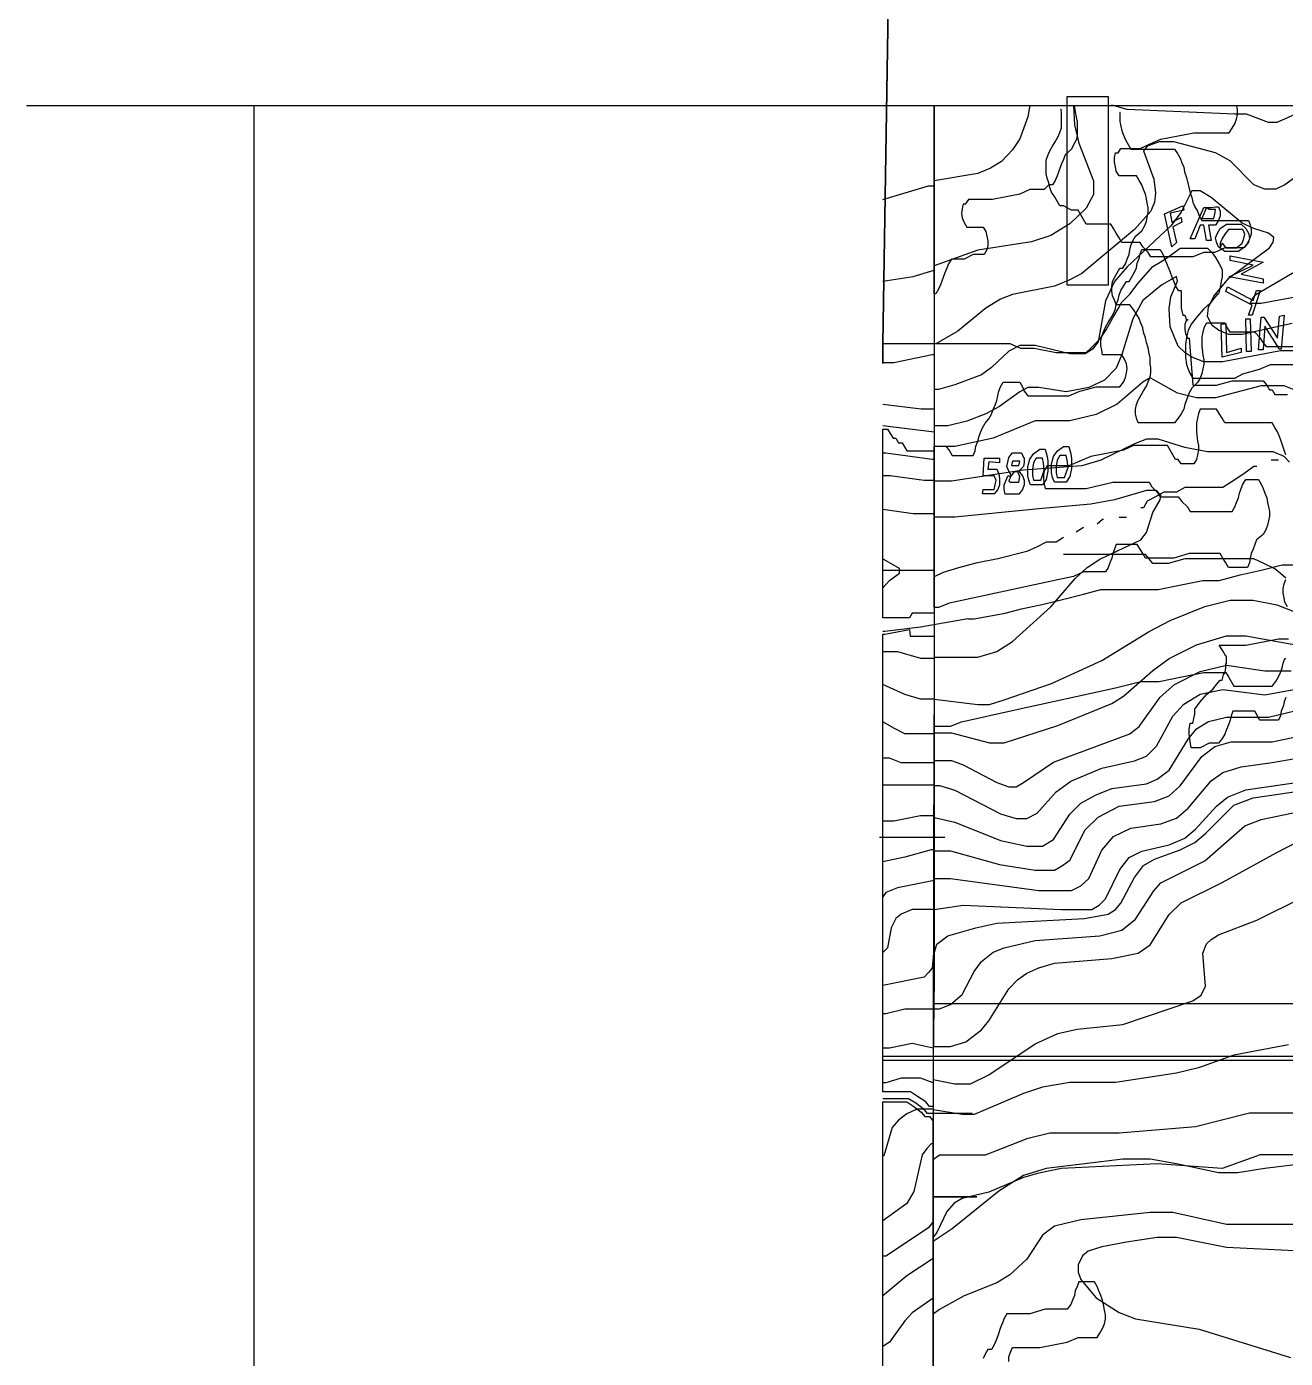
# Model space of a CAD drawing. Extents: x -0.49 to 6.91, y -0.57 to 8.11.
# Drawn here: x -0.489 to 0.239, y 2.929 to 3.699 of the extents above; entities that cross this region are included whole.
import ezdxf

# ---------------------------------------------------------------- set-up
doc = ezdxf.new("R2010")
doc.units = 0
for name, color, linetype in [('Elevations', 7, 'CONTINUOUS'), ('Grid', 7, 'CONTINUOUS'), ('Labels', 7, 'CONTINUOUS'), ('roads', 7, 'CONTINUOUS'), ('split_lines', 7, 'CONTINUOUS'), ('split_lines_copy', 7, 'CONTINUOUS'), ('topo', 7, 'CONTINUOUS'), ('topo_grid', 7, 'CONTINUOUS'), ('water', 7, 'CONTINUOUS'), ('white', 7, 'CONTINUOUS')]:
    doc.layers.add(name, color=color, linetype=linetype)

msp = doc.modelspace()

# ---------------------------------------------------------------- linework, layer by layer
at = {"layer": 'Elevations', "color": 1}
for points in [[(0.087885, 3.450004), (0.088412, 3.450004), (0.088412, 3.447358), (0.087885, 3.444712), (0.085249, 3.442066), (0.087358, 3.439421), (0.088412, 3.436775), (0.088412, 3.434129), (0.087358, 3.431483), (0.085249, 3.428837), (0.082613, 3.428837), (0.080504, 3.428837), (0.078395, 3.428837), (0.07734, 3.428837), (0.076813, 3.431483), (0.076813, 3.434129), (0.077867, 3.436775), (0.078922, 3.439421), (0.081031, 3.439421), (0.079449, 3.442066), (0.078395, 3.444712), (0.078922, 3.447358), (0.079449, 3.450004), (0.081558, 3.45265), (0.083667, 3.45265), (0.085249, 3.45265), (0.086831, 3.45265)], [(0.101593, 3.450533), (0.102121, 3.447887), (0.102121, 3.442066), (0.101066, 3.437304), (0.098957, 3.434129), (0.095794, 3.434129), (0.093685, 3.434129), (0.092103, 3.434129), (0.091048, 3.436775), (0.090521, 3.439421), (0.090521, 3.444712), (0.091576, 3.448946), (0.093685, 3.452121), (0.097375, 3.454766), (0.098957, 3.454766), (0.100539, 3.454766)], [(0.115302, 3.452121), (0.115829, 3.449475), (0.115829, 3.443654), (0.114775, 3.438891), (0.112665, 3.435716), (0.109502, 3.435716), (0.107393, 3.435716), (0.105811, 3.435716), (0.104757, 3.438362), (0.10423, 3.441008), (0.10423, 3.4463), (0.105284, 3.450533), (0.107393, 3.453708), (0.111084, 3.456354), (0.112666, 3.456354), (0.114247, 3.456354)], [(0.107393, 3.438415), (0.109502, 3.438415), (0.111611, 3.438415), (0.112666, 3.441061), (0.11372, 3.444236), (0.113193, 3.448469), (0.112666, 3.451115), (0.110557, 3.451115), (0.108975, 3.451115), (0.107393, 3.448469), (0.106866, 3.444765), (0.106866, 3.441061)], [(0.06785, 3.447385), (0.067322, 3.443151), (0.069431, 3.443151), (0.07154, 3.443151), (0.072595, 3.443151), (0.073649, 3.440505), (0.074177, 3.43786), (0.074177, 3.434155), (0.073122, 3.43151), (0.071013, 3.428864), (0.06785, 3.428864), (0.065741, 3.428864), (0.064159, 3.428864), (0.064686, 3.43151), (0.066268, 3.43151), (0.06785, 3.43151), (0.069959, 3.43151), (0.071013, 3.43151), (0.07154, 3.434155), (0.072068, 3.436801), (0.071013, 3.439447), (0.068904, 3.439447), (0.066268, 3.439447), (0.064686, 3.439447), (0.065214, 3.449501), (0.074177, 3.449501), (0.074177, 3.446855)], [(0.082085, 3.445268), (0.083667, 3.445268), (0.085249, 3.445268), (0.085776, 3.447914), (0.085249, 3.447914), (0.083667, 3.447914), (0.081558, 3.447914), (0.081031, 3.445268)], [(0.093685, 3.436828), (0.095794, 3.436828), (0.097903, 3.436828), (0.098957, 3.439474), (0.100012, 3.442649), (0.099484, 3.446882), (0.098957, 3.449528), (0.096848, 3.449528), (0.095266, 3.449528), (0.093685, 3.446882), (0.093157, 3.443178), (0.093157, 3.439474)], [(0.080504, 3.435769), (0.082613, 3.435769), (0.085249, 3.435769), (0.085776, 3.438944), (0.084722, 3.44159), (0.082613, 3.44159), (0.080504, 3.438944), (0.079449, 3.436299), (0.079449, 3.436299)]]:
    msp.add_lwpolyline(points, close=True, dxfattribs=at)
at = {"layer": 'Grid', "color": 1}
for points in [[(0.006687, 3.504323), (0.006687, 3.515965), (0.00985, 3.722657), (0.013014, 3.929852), (0.219698, 3.929852), (0.426383, 3.929852), (0.63254, 3.929852), (0.839224, 3.929852), (0.837115, 3.723186), (0.835006, 3.517023), (0.832898, 3.310357), (0.830789, 3.103664), (0.623577, 3.103664), (0.415838, 3.103664), (0.208099, 3.103664), (0.006687, 3.103664)], [(0.006687, 3.929799), (0.013014, 3.929799), (0.00985, 3.722604), (0.006687, 3.515912), (0.006687, 3.50427)], [(0.006687, 3.101495), (0.208099, 3.101495), (0.415838, 3.101495), (0.623577, 3.101495), (0.830788, 3.101495), (0.831844, 2.894829), (0.83237, 2.688136), (0.832897, 2.480941), (0.833423, 2.274249), (0.624629, 2.274249), (0.416363, 2.274249), (0.208097, 2.274249), (0.006685, 2.274249)]]:
    msp.add_lwpolyline(points, dxfattribs=at)
at = {"layer": 'Labels', "color": 6}
for points in [[(0.172773, 3.591318), (0.173828, 3.586026), (0.1791, 3.588672), (0.179627, 3.586026), (0.174355, 3.58338), (0.176464, 3.574385), (0.173828, 3.571739), (0.16961, 3.590789), (0.180155, 3.595551), (0.180682, 3.592905)], [(0.199135, 3.594996), (0.200717, 3.594996), (0.201772, 3.59235), (0.201772, 3.589704), (0.200717, 3.587058), (0.199135, 3.584412), (0.197027, 3.584412), (0.194918, 3.584412), (0.196499, 3.575416), (0.193863, 3.575416), (0.192281, 3.584412), (0.190172, 3.584412), (0.187009, 3.576475), (0.184373, 3.576475), (0.192281, 3.594466), (0.19439, 3.594466), (0.196499, 3.594466)], [(0.193863, 3.594466), (0.191227, 3.588116), (0.192809, 3.588116), (0.194918, 3.588116), (0.197027, 3.588116), (0.198081, 3.588116), (0.198608, 3.590762), (0.199136, 3.593408), (0.198608, 3.593408), (0.197027, 3.593408), (0.195445, 3.593408)], [(0.216535, 3.582349), (0.218116, 3.579703), (0.218644, 3.577057), (0.218116, 3.574411), (0.216007, 3.571765), (0.212317, 3.569119), (0.208099, 3.569119), (0.204408, 3.569119), (0.200717, 3.571765), (0.199663, 3.574411), (0.199136, 3.577057), (0.20019, 3.579703), (0.201772, 3.582349), (0.205462, 3.584994), (0.20968, 3.584994), (0.213898, 3.584994)], [(0.202826, 3.573908), (0.204935, 3.571263), (0.208099, 3.571263), (0.211262, 3.571263), (0.214426, 3.573908), (0.21548, 3.576554), (0.216007, 3.5792), (0.216007, 3.5792), (0.214953, 3.581846), (0.212844, 3.581846), (0.20968, 3.581846), (0.206517, 3.581846), (0.204408, 3.5792), (0.202826, 3.576554), (0.201772, 3.573908), (0.201772, 3.571263)], [(0.226552, 3.55335), (0.226552, 3.550704), (0.207044, 3.554409), (0.207044, 3.554409), (0.220753, 3.561288), (0.207571, 3.563934), (0.207571, 3.566579), (0.226552, 3.562875), (0.226552, 3.562875), (0.213898, 3.555996)], [(0.20599, 3.548614), (0.220753, 3.540677), (0.222861, 3.546498), (0.22497, 3.546498), (0.220225, 3.53221), (0.218116, 3.53221), (0.220225, 3.538031), (0.204935, 3.545968)], [(0.204935, 3.527527), (0.205462, 3.510594), (0.213898, 3.513239), (0.213898, 3.510594), (0.202826, 3.507948), (0.202299, 3.526998)], [(0.219698, 3.511176), (0.217062, 3.511176), (0.216535, 3.530226), (0.219171, 3.530226)], [(0.238679, 3.532263), (0.237097, 3.512684), (0.236043, 3.512684), (0.227607, 3.525913), (0.226552, 3.512155), (0.223916, 3.512155), (0.225498, 3.531205), (0.227079, 3.531205), (0.234988, 3.519034), (0.236043, 3.531734)]]:
    msp.add_lwpolyline(points, close=True, dxfattribs=at)
at = {"layer": 'roads', "color": 7}
for points in [[(0.006687, 3.515912), (0.021977, 3.515912), (0.034631, 3.515912), (0.04623, 3.515912), (0.054666, 3.515912), (0.063629, 3.515912), (0.070483, 3.515912), (0.079974, 3.515912), (0.086301, 3.513266), (0.094209, 3.513266), (0.106868, 3.51062), (0.110031, 3.51062), (0.114249, 3.51062), (0.116885, 3.51062), (0.118994, 3.51062), (0.121103, 3.51062), (0.124267, 3.51062), (0.126903, 3.513266), (0.129539, 3.515912), (0.132703, 3.519087), (0.135866, 3.523849), (0.139557, 3.530728), (0.14272, 3.53602), (0.144829, 3.539724), (0.149574, 3.544487), (0.15432, 3.550837), (0.158538, 3.555599), (0.162756, 3.560362), (0.166974, 3.563008), (0.171192, 3.565653), (0.174882, 3.568299), (0.178573, 3.570945), (0.183318, 3.570945), (0.187536, 3.570945), (0.1907, 3.570945), (0.19439, 3.570945), (0.197027, 3.568299), (0.199135, 3.565653), (0.201244, 3.561949), (0.202826, 3.558774), (0.202826, 3.554541), (0.202299, 3.551895), (0.201772, 3.548191), (0.200717, 3.544487), (0.20019, 3.544487), (0.198081, 3.541841), (0.195972, 3.539195), (0.192281, 3.53602), (0.188591, 3.531787), (0.1849, 3.527024), (0.183318, 3.52332), (0.182264, 3.519616), (0.181736, 3.515383), (0.181736, 3.512737), (0.181736, 3.507974), (0.182264, 3.503741), (0.183318, 3.501095), (0.184373, 3.498449), (0.185954, 3.495803), (0.188063, 3.495803), (0.191227, 3.495803), (0.194917, 3.495803), (0.198081, 3.495803), (0.203881, 3.495803), (0.210208, 3.495803), (0.214953, 3.498449), (0.224443, 3.501095), (0.23077, 3.503741), (0.235515, 3.503741), (0.243951, 3.503741)], [(0.055721, 3.356685), (0.059412, 3.356685), (0.077338, 3.35986), (0.086829, 3.362506), (0.099483, 3.365152), (0.110555, 3.367798), (0.122681, 3.370973), (0.132699, 3.373619), (0.139026, 3.373619), (0.144298, 3.373619), (0.149575, 3.373619), (0.156957, 3.373619), (0.16592, 3.373619), (0.179101, 3.376265), (0.191755, 3.37891), (0.201245, 3.37891), (0.213372, 3.382085), (0.225499, 3.384731), (0.237625, 3.387906), (0.246061, 3.387906)], [(0.055721, 3.356685), (0.028305, 3.351923), (0.007742, 3.349277), (0.006687, 3.349277)], [(0.006687, 3.079349), (0.007214, 3.079349), (0.010905, 3.079349), (0.016177, 3.079349), (0.019868, 3.079349), (0.021449, 3.079349), (0.025667, 3.076703), (0.029885, 3.073528), (0.031994, 3.070883), (0.034103, 3.070883), (0.036212, 3.070883), (0.040958, 3.070883), (0.044121, 3.070883), (0.050448, 3.070883), (0.055193, 3.070883), (0.058357, 3.070883)]]:
    msp.add_lwpolyline(points, dxfattribs=at)
at = {"layer": 'split_lines', "color": 7}
msp.add_lwpolyline([(-0.488735, 3.653521), (-0.448275, 3.653521), (-0.401941, 3.653521), (-0.355602, 3.653521), (-0.30992, 3.653521), (-0.263586, 3.653521), (-0.217905, 3.653521), (-0.171571, 3.653521), (-0.125884, 3.653521), (-0.07955, 3.653521), (-0.033216, 3.653521), (0.012465, 3.653521), (0.058799, 3.653521), (0.104486, 3.653521), (0.150819, 3.653521), (0.196501, 3.653521), (0.242835, 3.653521)], dxfattribs=at)
at = {"layer": 'split_lines_copy', "color": 7}
msp.add_lwpolyline([(-0.488735, 3.653521), (-0.448275, 3.653521), (-0.401941, 3.653521), (-0.355602, 3.653521), (-0.30992, 3.653521), (-0.263586, 3.653521), (-0.217905, 3.653521), (-0.171571, 3.653521), (-0.125884, 3.653521), (-0.07955, 3.653521), (-0.033216, 3.653521), (0.012465, 3.653521), (0.058799, 3.653521), (0.104486, 3.653521), (0.150819, 3.653521), (0.196501, 3.653521), (0.242835, 3.653521)], dxfattribs=at)
at = {"layer": 'topo', "color": 2}
for points in [[(0.091626, 3.653627), (0.090519, 3.647013), (0.085774, 3.634313), (0.081556, 3.627963), (0.075229, 3.621084), (0.068902, 3.617379), (0.06152, 3.614204), (0.036213, 3.609971)], [(0.116883, 3.653442), (0.117411, 3.64233), (0.120046, 3.631746), (0.128482, 3.61005), (0.128482, 3.602113), (0.124264, 3.594175), (0.114775, 3.58518), (0.103702, 3.5783), (0.09263, 3.574596), (0.061523, 3.569834), (0.036215, 3.560838)], [(0.252919, 3.653283), (0.249754, 3.650638), (0.24079, 3.646404), (0.234464, 3.643758), (0.229718, 3.643758), (0.217064, 3.648521), (0.21021, 3.648521), (0.147995, 3.651167), (0.139023, 3.653813)], [(0.254501, 3.618835), (0.239211, 3.607722), (0.233938, 3.605076), (0.227612, 3.605076), (0.221285, 3.607722), (0.207576, 3.62148), (0.19914, 3.626243), (0.174887, 3.632593), (0.166451, 3.632593), (0.159597, 3.629947), (0.157488, 3.627301), (0.163288, 3.610897), (0.164342, 3.60296), (0.163815, 3.597668), (0.161706, 3.592376), (0.152216, 3.581793), (0.121632, 3.556393), (0.114778, 3.552689), (0.105813, 3.548985), (0.08156, 3.544222), (0.074706, 3.541576), (0.06627, 3.536285), (0.049926, 3.523055), (0.037272, 3.515647), (0.036213, 3.515647)], [(0.006687, 3.599203), (0.033049, 3.60714), (0.036212, 3.60714)], [(0.243424, 3.527368), (0.214426, 3.521018), (0.206517, 3.521018), (0.200718, 3.523664), (0.197027, 3.52631), (0.194391, 3.531601), (0.194918, 3.536893), (0.198081, 3.543243), (0.207045, 3.553826), (0.230243, 3.571289), (0.232352, 3.574464), (0.23288, 3.57711), (0.229716, 3.579756), (0.22128, 3.582401), (0.214426, 3.585576), (0.1965, 3.600393), (0.190173, 3.604097), (0.185427, 3.604097), (0.179101, 3.591926), (0.173301, 3.583989), (0.147993, 3.560176), (0.140612, 3.55171), (0.135339, 3.540597), (0.131117, 3.516785), (0.127953, 3.512551), (0.123735, 3.509906), (0.114772, 3.509906), (0.094737, 3.514668), (0.085774, 3.514668), (0.079447, 3.511493), (0.069429, 3.501968), (0.06363, 3.497735), (0.048339, 3.491914), (0.038849, 3.489268), (0.036213, 3.489268)], [(0.006687, 3.552001), (0.024086, 3.554647), (0.036212, 3.558351)], [(0.256611, 3.544751), (0.225503, 3.53893), (0.220231, 3.53893), (0.219176, 3.53893), (0.220231, 3.541576), (0.22234, 3.544222), (0.251338, 3.561155)], [(0.25186, 3.511705), (0.23657, 3.511705), (0.203354, 3.505355), (0.192282, 3.505355), (0.185428, 3.508001), (0.18121, 3.510646), (0.177519, 3.514351), (0.172774, 3.525463), (0.172246, 3.536046), (0.173301, 3.542926), (0.176992, 3.551921), (0.176464, 3.554567), (0.168028, 3.549805), (0.156956, 3.540809), (0.151157, 3.530226), (0.14483, 3.509588), (0.141666, 3.501651), (0.134812, 3.494771), (0.125844, 3.490538), (0.112663, 3.487892), (0.096846, 3.490538), (0.090519, 3.490538), (0.085774, 3.487892), (0.074174, 3.479426), (0.066266, 3.475192), (0.055194, 3.470959), (0.044121, 3.468313), (0.036213, 3.468313)], [(0.006687, 3.504852), (0.013014, 3.504852), (0.035158, 3.509615), (0.036212, 3.509615)], [(0.245535, 3.488686), (0.23868, 3.491332), (0.225499, 3.491332), (0.199137, 3.484453), (0.188065, 3.484453), (0.176993, 3.487099), (0.161175, 3.496094), (0.156957, 3.493449), (0.142194, 3.480749), (0.130068, 3.474928), (0.114773, 3.471224), (0.094738, 3.471224), (0.070485, 3.461169), (0.04834, 3.456407), (0.036214, 3.456407)], [(0.006687, 3.480801), (0.028831, 3.478156), (0.036212, 3.478156)], [(0.006687, 3.468472), (0.036212, 3.464768)], [(0.241843, 3.447332), (0.238679, 3.450507), (0.232352, 3.453153), (0.194391, 3.453153), (0.18121, 3.455798), (0.165919, 3.460561), (0.159065, 3.460561), (0.152211, 3.457915), (0.132703, 3.44839), (0.121627, 3.445215), (0.087883, 3.442569), (0.04623, 3.436219), (0.036213, 3.436219)], [(0.006687, 3.452756), (0.008268, 3.452756), (0.035158, 3.449051), (0.036212, 3.449051)], [(0.006687, 3.4395), (0.010905, 3.4395), (0.030413, 3.436854), (0.036212, 3.436854)], [(0.036213, 3.33454), (0.042013, 3.33454), (0.061521, 3.33454), (0.072593, 3.337715), (0.081556, 3.343536), (0.1037, 3.363644), (0.117936, 3.380048), (0.12479, 3.386398), (0.132176, 3.391161), (0.155902, 3.402273), (0.159065, 3.406506), (0.162756, 3.418148), (0.166974, 3.425556), (0.167501, 3.428202), (0.164865, 3.430848), (0.159065, 3.430848), (0.140612, 3.425556), (0.126899, 3.422911), (0.096846, 3.420265), (0.048339, 3.415502), (0.036213, 3.415502)], [(0.036213, 3.417328), (0.024086, 3.417328), (0.006687, 3.419974)], [(0.006687, 3.374651), (0.010377, 3.378884), (0.016177, 3.383117), (0.016177, 3.385763), (0.007214, 3.391055), (0.006687, 3.391055)], [(0.036213, 3.310278), (0.061521, 3.307103), (0.068375, 3.307103), (0.076811, 3.309748), (0.104227, 3.319273), (0.13323, 3.332503), (0.160647, 3.349436), (0.172774, 3.355786), (0.192809, 3.363723), (0.207572, 3.367428), (0.220753, 3.367428), (0.234461, 3.364782), (0.265569, 3.352611)], [(0.036213, 3.290778), (0.04623, 3.290778), (0.068375, 3.284957), (0.076811, 3.284957), (0.107918, 3.295011), (0.13903, 3.307711), (0.145884, 3.311944), (0.162756, 3.326761), (0.172246, 3.33364), (0.188064, 3.341578), (0.205463, 3.346869), (0.216535, 3.346869), (0.245534, 3.341578)], [(0.006687, 3.337715), (0.009323, 3.337715), (0.015123, 3.337715), (0.028304, 3.334011), (0.036213, 3.334011)], [(0.036213, 3.274797), (0.04623, 3.274797), (0.053085, 3.272151), (0.072593, 3.262097), (0.079447, 3.259451), (0.083665, 3.259451), (0.087883, 3.262097), (0.105282, 3.273739), (0.149575, 3.290143), (0.154847, 3.294376), (0.166974, 3.311309), (0.17541, 3.318718), (0.190173, 3.326126), (0.205463, 3.32983), (0.227607, 3.326655), (0.242897, 3.326655)], [(0.036213, 3.310278), (0.028304, 3.310278), (0.019341, 3.312923), (0.006687, 3.318744)], [(0.036213, 3.260245), (0.039376, 3.260245), (0.048339, 3.257599), (0.074702, 3.243841), (0.083665, 3.241195), (0.089992, 3.241195), (0.095791, 3.24437), (0.106864, 3.256541), (0.1153, 3.262891), (0.13323, 3.270299), (0.152211, 3.274532), (0.159065, 3.277178), (0.164865, 3.282999), (0.174355, 3.300461), (0.180682, 3.307341), (0.190173, 3.313161), (0.203354, 3.315807), (0.227607, 3.312632), (0.247642, 3.316336)], [(0.036213, 3.241671), (0.037267, 3.241671), (0.048339, 3.239025), (0.074702, 3.228442), (0.089992, 3.225267), (0.098955, 3.225267), (0.105282, 3.228971), (0.114772, 3.243788), (0.121099, 3.250138), (0.130067, 3.2549), (0.13903, 3.258604), (0.159065, 3.26125), (0.165392, 3.263896), (0.172246, 3.269188), (0.183319, 3.287179), (0.188064, 3.293), (0.194918, 3.297234), (0.205463, 3.299879), (0.229716, 3.299879), (0.249751, 3.304642)], [(0.036213, 3.290249), (0.019341, 3.290249), (0.013014, 3.293424), (0.006687, 3.297128)], [(0.036213, 3.222489), (0.045703, 3.222489), (0.074174, 3.214551), (0.094737, 3.211376), (0.105809, 3.211376), (0.110554, 3.214022), (0.114772, 3.217197), (0.123735, 3.23466), (0.131117, 3.242068), (0.143248, 3.248418), (0.16381, 3.251064), (0.172246, 3.254239), (0.178573, 3.26006), (0.191227, 3.276993), (0.198609, 3.282814), (0.208099, 3.28546), (0.231825, 3.28546), (0.25186, 3.289693)], [(0.036213, 3.273474), (0.017232, 3.273474), (0.010378, 3.27612), (0.006687, 3.27612)], [(0.036213, 3.206455), (0.045703, 3.206455), (0.096846, 3.199576), (0.107918, 3.199576), (0.115827, 3.199576), (0.121099, 3.202222), (0.125844, 3.206455), (0.13323, 3.222859), (0.140084, 3.230797), (0.150102, 3.235559), (0.167501, 3.238205), (0.176464, 3.24138), (0.183319, 3.247201), (0.1965, 3.263076), (0.203354, 3.267838), (0.213899, 3.271013), (0.231825, 3.273659), (0.253969, 3.277363)], [(0.036213, 3.260536), (0.030413, 3.260536), (0.013014, 3.260536), (0.006687, 3.260536)], [(0.036213, 3.18849), (0.053085, 3.191136), (0.110027, 3.18849), (0.121099, 3.18849), (0.127426, 3.18849), (0.131649, 3.191136), (0.135339, 3.19484), (0.143775, 3.211773), (0.149048, 3.218652), (0.156429, 3.222356), (0.172246, 3.226061), (0.18121, 3.229765), (0.187537, 3.235056), (0.199663, 3.248286), (0.20599, 3.253577), (0.216535, 3.257811), (0.249751, 3.262573)], [(0.036213, 3.163222), (0.037795, 3.168514), (0.044121, 3.173276), (0.060466, 3.178039), (0.072593, 3.180685), (0.123208, 3.18333), (0.136921, 3.185976), (0.141139, 3.188622), (0.144302, 3.192326), (0.152211, 3.207143), (0.157484, 3.214022), (0.16381, 3.217726), (0.178573, 3.223018), (0.187009, 3.227251), (0.193336, 3.232543), (0.209681, 3.248947), (0.220753, 3.25318), (0.249751, 3.257414)], [(0.036213, 3.242835), (0.028304, 3.242835), (0.013014, 3.23966), (0.006687, 3.23966)], [(0.035685, 3.131049), (0.039376, 3.131049), (0.045703, 3.133695), (0.052557, 3.139515), (0.059412, 3.152745), (0.06363, 3.158565), (0.070484, 3.163857), (0.076811, 3.166503), (0.094737, 3.170736), (0.132176, 3.173382), (0.14483, 3.176557), (0.152738, 3.182907), (0.163283, 3.199311), (0.167501, 3.204074), (0.192809, 3.216774), (0.216008, 3.236882), (0.225498, 3.240586), (0.247642, 3.245349)], [(0.035685, 3.109432), (0.045703, 3.109432), (0.054666, 3.112078), (0.06363, 3.118957), (0.067847, 3.124249), (0.079447, 3.14277), (0.084719, 3.148061), (0.089992, 3.151766), (0.096846, 3.154941), (0.105809, 3.157586), (0.13903, 3.160232), (0.15432, 3.163407), (0.161174, 3.16817), (0.172246, 3.185632), (0.179101, 3.192511), (0.202827, 3.204153), (0.234461, 3.221616), (0.246061, 3.227436)], [(0.036213, 3.223071), (0.034631, 3.223071), (0.019341, 3.218838), (0.006687, 3.216192)], [(0.036213, 3.20537), (0.015123, 3.201137), (0.008269, 3.198491), (0.006687, 3.195845)], [(0.036213, 3.188596), (0.023559, 3.188596), (0.017232, 3.18595), (0.014068, 3.183304), (0.011432, 3.178012), (0.009323, 3.166371), (0.006687, 3.163725), (0.006687, 3.163725)], [(0.035685, 3.090329), (0.048339, 3.087684), (0.057303, 3.087684), (0.067848, 3.092975), (0.094737, 3.110967), (0.107918, 3.116788), (0.11899, 3.119434), (0.145357, 3.122079), (0.185955, 3.135838), (0.1907, 3.139013), (0.193336, 3.144304), (0.191755, 3.163354), (0.193863, 3.168646), (0.1965, 3.171292), (0.200718, 3.173938), (0.222862, 3.182404), (0.249751, 3.195634)], [(0.036213, 3.167429), (0.035158, 3.154729), (0.033049, 3.152083), (0.030413, 3.149437), (0.006687, 3.144675)], [(0.035685, 3.130916), (0.019341, 3.130916), (0.008269, 3.128271), (0.006687, 3.128271)], [(0.035685, 3.108348), (0.023559, 3.110993), (0.010378, 3.108348), (0.006687, 3.108348)], [(0.241315, 3.110253), (0.209681, 3.104432), (0.189118, 3.097023), (0.176464, 3.093848), (0.141139, 3.088557), (0.114772, 3.088557), (0.098955, 3.085911), (0.087883, 3.082207), (0.065738, 3.072682), (0.059411, 3.070036), (0.052557, 3.070036), (0.035685, 3.072682)], [(0.035685, 3.088424), (0.028304, 3.09107), (0.017232, 3.09107), (0.008269, 3.088424), (0.006687, 3.088424)], [(0.035685, 3.073131), (0.032522, 3.073131), (0.026195, 3.073131), (0.020395, 3.070486), (0.01565, 3.066781), (0.01196, 3.062548), (0.007214, 3.046144), (0.006687, 3.046144)], [(0.251861, 3.07083), (0.218644, 3.07083), (0.187537, 3.062892), (0.143248, 3.059188), (0.103173, 3.059188), (0.089992, 3.056013), (0.065739, 3.046488), (0.058885, 3.046488), (0.039377, 3.046488), (0.035686, 3.043842)], [(0.035685, 3.052997), (0.034631, 3.052997), (0.031995, 3.050351), (0.029359, 3.046647), (0.024613, 3.02548), (0.020395, 3.018601), (0.006687, 3.008547)], [(0.25186, 3.046779), (0.231825, 3.046779), (0.224971, 3.046779), (0.202827, 3.038841), (0.165392, 3.041487), (0.110027, 3.038841), (0.096846, 3.036196), (0.087883, 3.03355), (0.067847, 3.025083), (0.052557, 3.021379), (0.047812, 3.018733), (0.043594, 3.013971), (0.037795, 3.0018), (0.035685, 2.999154)], [(0.249751, 3.04154), (0.227606, 3.038894), (0.211789, 3.036249), (0.200717, 3.036249), (0.176464, 3.04154), (0.161173, 3.044186), (0.145356, 3.044186), (0.101063, 3.038894), (0.087882, 3.034661), (0.073646, 3.025665), (0.046757, 3.003969), (0.035685, 2.996561)], [(0.247115, 3.006509), (0.205463, 3.006509), (0.174355, 3.013389), (0.161174, 3.013389), (0.121099, 3.009155), (0.105809, 3.005451), (0.098955, 3.000159), (0.089992, 2.986401), (0.079974, 2.977405), (0.072593, 2.972643), (0.053612, 2.965234), (0.039376, 2.957297), (0.035686, 2.954651)], [(0.035685, 3.008176), (0.033049, 3.004472), (0.008269, 2.988068), (0.006687, 2.988068)], [(0.260827, 2.990423), (0.205466, 2.993069), (0.176468, 2.998889), (0.165395, 2.998889), (0.147469, 2.996244), (0.133233, 2.993598), (0.12532, 2.990952), (0.122157, 2.988306), (0.119521, 2.983014), (0.119521, 2.978781), (0.121102, 2.974548), (0.13007, 2.963964), (0.143251, 2.955498), (0.152742, 2.951794), (0.189649, 2.945973), (0.242373, 2.929569)], [(0.035685, 2.986771), (0.020395, 2.976717), (0.006687, 2.965076)], [(0.035685, 2.963859), (0.023559, 2.955392), (0.019341, 2.950629), (0.010378, 2.938459), (0.006687, 2.935813)]]:
    msp.add_lwpolyline(points, dxfattribs=at)
at = {"layer": 'topo_grid', "color": 7}
for points in [[(0.036213, 3.653521), (0.068902, 3.653521), (0.106336, 3.653521), (0.143775, 3.653521), (0.180682, 3.653521), (0.218117, 3.653521), (0.255024, 3.653521)], [(0.036213, 3.134197), (0.068375, 3.134197), (0.105282, 3.134197), (0.142721, 3.134197), (0.179628, 3.134197), (0.217062, 3.134197), (0.253969, 3.134197)]]:
    msp.add_lwpolyline(points, dxfattribs=at)
at = {"layer": 'water', "color": 4}
for points in [[(0.222862, 3.444739), (0.22128, 3.444739), (0.21548, 3.440505), (0.208099, 3.435743), (0.203354, 3.432568), (0.198081, 3.432568), (0.192809, 3.432568), (0.191755, 3.432568), (0.185955, 3.432568), (0.18121, 3.432568), (0.176464, 3.429922), (0.169083, 3.429922), (0.164338, 3.427276), (0.159593, 3.42463), (0.157484, 3.420926), (0.155902, 3.420926)], [(0.235516, 3.448416), (0.231298, 3.448416)], [(0.134283, 3.414153), (0.133756, 3.414153), (0.130592, 3.411507)], [(0.147464, 3.415211), (0.143773, 3.415211), (0.143246, 3.415211)], [(0.122683, 3.409417), (0.118465, 3.406771)], [(0.111083, 3.403623), (0.106865, 3.400977), (0.103702, 3.400977), (0.101066, 3.400977), (0.095793, 3.398331), (0.089994, 3.395685), (0.073122, 3.391452), (0.060468, 3.388806), (0.05045, 3.38616), (0.041487, 3.383514), (0.036215, 3.380868)], [(0.239733, 3.380207), (0.236569, 3.382853), (0.233406, 3.385499), (0.227079, 3.388674), (0.221279, 3.391319), (0.216007, 3.391319), (0.210734, 3.391319), (0.204935, 3.391319), (0.195972, 3.391319), (0.189117, 3.391319), (0.181209, 3.391319), (0.171718, 3.388674), (0.165919, 3.388674), (0.164337, 3.388674), (0.162755, 3.388674), (0.160646, 3.391319), (0.158537, 3.393965), (0.156955, 3.393965), (0.153792, 3.393965), (0.149047, 3.393965), (0.143774, 3.393965), (0.134811, 3.393965), (0.123739, 3.393965), (0.114776, 3.393965), (0.111085, 3.393965)], [(0.036213, 3.384625), (0.035158, 3.384625), (0.029886, 3.384625), (0.018814, 3.384625), (0.009851, 3.384625), (0.006687, 3.384625)]]:
    msp.add_lwpolyline(points, dxfattribs=at)
at = {"layer": 'white', "color": 7}
for points in [[(0.113193, 3.653495), (0.113193, 3.658787), (0.136919, 3.658787), (0.136919, 3.653495)], [(2.874645, -0.363145), (-0.35712, -0.363145), (-0.35712, 3.653707)], [(0.036212, 3.653416), (0.036212, 3.628545), (0.036212, 3.581079), (0.036212, 3.53311), (0.036212, 3.485114), (0.036212, 3.437145), (0.036212, 3.389176), (0.036212, 3.341181), (0.036212, 3.293212), (0.036212, 3.245216), (0.036212, 3.197248), (0.036212, 3.149279), (0.035685, 3.101283), (0.035685, 3.053314), (0.035685, 3.005319), (0.035685, 2.95735), (0.035685, 2.909381)], [(0.036214, 3.653416), (0.036214, 3.628545), (0.036214, 3.581079), (0.036214, 3.53311), (0.036214, 3.485114), (0.036214, 3.437145), (0.036214, 3.389176), (0.036214, 3.341181), (0.036214, 3.293212), (0.036214, 3.245216), (0.036214, 3.197248), (0.036214, 3.149279), (0.035687, 3.101283), (0.035687, 3.053314), (0.035687, 3.005319), (0.035687, 2.95735), (0.035687, 2.909381)], [(0.117289, 3.653601), (0.117937, 3.649897), (0.118464, 3.646722), (0.118991, 3.644076), (0.118991, 3.64143), (0.118991, 3.638784), (0.118991, 3.636138), (0.118464, 3.633493), (0.116882, 3.630847), (0.115828, 3.628201), (0.112137, 3.625026), (0.111082, 3.62238), (0.110028, 3.619734), (0.108446, 3.615501), (0.107392, 3.612855), (0.106337, 3.610209), (0.104756, 3.607563), (0.102647, 3.607563), (0.10001, 3.604918), (0.097374, 3.604918), (0.094738, 3.604918), (0.091574, 3.604918), (0.085775, 3.602272), (0.069957, 3.599097), (0.066794, 3.599097), (0.064158, 3.599097), (0.060994, 3.599097), (0.058358, 3.599097), (0.056249, 3.599097), (0.05414, 3.596451), (0.053086, 3.596451), (0.052558, 3.593805), (0.052031, 3.591159), (0.052558, 3.588513), (0.053613, 3.585868), (0.055194, 3.583222), (0.056776, 3.583222), (0.058885, 3.583222), (0.060994, 3.583222), (0.063103, 3.583222), (0.064685, 3.583222), (0.066267, 3.580576), (0.066794, 3.57793), (0.067321, 3.575284), (0.067321, 3.572638), (0.066794, 3.569993), (0.065212, 3.567347), (0.06363, 3.567347), (0.060994, 3.567347), (0.058885, 3.567347), (0.053613, 3.564701), (0.050977, 3.564701), (0.04834, 3.564701), (0.046231, 3.564701), (0.04465, 3.562055), (0.043595, 3.559409), (0.042541, 3.556763), (0.040959, 3.55253), (0.039904, 3.549884), (0.03885, 3.547238), (0.037268, 3.544593), (0.036214, 3.544593), (0.036214, 3.653495)], [(0.143976, 3.649526), (0.143773, 3.649526), (0.143773, 3.64688), (0.143773, 3.644235), (0.1443, 3.641589), (0.144827, 3.638943), (0.145882, 3.636297), (0.146936, 3.633651), (0.148518, 3.631005), (0.1501, 3.62836), (0.152209, 3.62836), (0.154318, 3.62836), (0.156954, 3.62836), (0.160118, 3.62836), (0.16539, 3.62836), (0.168026, 3.62836), (0.170662, 3.62836), (0.173299, 3.62836), (0.175408, 3.62836), (0.176989, 3.625714), (0.178571, 3.623068), (0.179626, 3.620422), (0.18068, 3.617776), (0.181207, 3.61513), (0.182262, 3.611955), (0.184371, 3.60296), (0.185425, 3.600314), (0.185953, 3.597668), (0.187007, 3.595022), (0.188589, 3.592376), (0.189643, 3.58973), (0.191225, 3.587085), (0.193334, 3.587085), (0.19597, 3.587085), (0.198607, 3.587085), (0.201243, 3.587085), (0.207042, 3.587085), (0.209679, 3.587085), (0.212315, 3.587085), (0.214951, 3.587085), (0.216533, 3.587085), (0.218115, 3.587085), (0.219169, 3.584439), (0.219696, 3.581793), (0.219696, 3.579147), (0.218642, 3.576501), (0.217587, 3.573855), (0.215478, 3.57121), (0.212842, 3.57121), (0.210206, 3.57121), (0.20757, 3.57121), (0.204406, 3.57121), (0.198607, 3.568564), (0.19228, 3.568564), (0.185953, 3.565918), (0.179626, 3.565918), (0.176989, 3.565918), (0.173826, 3.565918), (0.17119, 3.565918), (0.168553, 3.565918), (0.165917, 3.565918), (0.163808, 3.565918), (0.161699, 3.565918), (0.160118, 3.568564), (0.156954, 3.571739), (0.155372, 3.574385), (0.153263, 3.574385), (0.151154, 3.574385), (0.149045, 3.574385), (0.146936, 3.574385), (0.144827, 3.574385), (0.143246, 3.57703), (0.141664, 3.579676), (0.140082, 3.582322), (0.138501, 3.584968), (0.136392, 3.584968), (0.13481, 3.584968), (0.132701, 3.584968), (0.130065, 3.584968), (0.127956, 3.584968), (0.125847, 3.584968), (0.124265, 3.584968), (0.122683, 3.587614), (0.121101, 3.59026), (0.11952, 3.592905), (0.117411, 3.592905), (0.115829, 3.592905), (0.111084, 3.595551), (0.108975, 3.595551), (0.107393, 3.598197), (0.105811, 3.600843), (0.10423, 3.603489), (0.103175, 3.606135), (0.102648, 3.60878), (0.101593, 3.611426), (0.101066, 3.614072), (0.101066, 3.616718), (0.101066, 3.619364), (0.101066, 3.62201), (0.102121, 3.624655), (0.103175, 3.627301), (0.104757, 3.629947), (0.106339, 3.632593), (0.10792, 3.635239), (0.108975, 3.637885), (0.110029, 3.64053), (0.110029, 3.643176), (0.110029, 3.646351), (0.110029, 3.648997), (0.109705, 3.651643)], [(0.136919, 3.653495), (0.136919, 3.54954), (0.113193, 3.54954), (0.113193, 3.653495)], [(0.24448, 3.513901), (0.23868, 3.513901), (0.236044, 3.513901), (0.233408, 3.513901), (0.230771, 3.513901), (0.228662, 3.513901), (0.226553, 3.516547), (0.224972, 3.519193), (0.221808, 3.522368), (0.219699, 3.522368), (0.218118, 3.522368), (0.215481, 3.522368), (0.213372, 3.522368), (0.211263, 3.522368), (0.209154, 3.522368), (0.207573, 3.522368), (0.205991, 3.525013), (0.204409, 3.527659), (0.202827, 3.527659), (0.201246, 3.527659), (0.199137, 3.527659), (0.197555, 3.527659), (0.195446, 3.527659), (0.193864, 3.527659), (0.192282, 3.525013), (0.191755, 3.522368), (0.191228, 3.519722), (0.191228, 3.517076), (0.191228, 3.51443), (0.191755, 3.509138), (0.192282, 3.506493), (0.192282, 3.503847), (0.191755, 3.501201), (0.191228, 3.498555), (0.190173, 3.495909), (0.188592, 3.493263), (0.185428, 3.490088), (0.183847, 3.487443), (0.182792, 3.484797), (0.18121, 3.480563), (0.180683, 3.477918), (0.179101, 3.475272), (0.17752, 3.472626), (0.175411, 3.46998), (0.172774, 3.46998), (0.170138, 3.46998), (0.167502, 3.46998), (0.164866, 3.46998), (0.162229, 3.46998), (0.159593, 3.46998), (0.157484, 3.46998), (0.155375, 3.46998), (0.154316, 3.46998), (0.153262, 3.472626), (0.152735, 3.475272), (0.152735, 3.477918), (0.153262, 3.480563), (0.154316, 3.483209), (0.155902, 3.485855), (0.157484, 3.488501), (0.159066, 3.491147), (0.16012, 3.493793), (0.161175, 3.496438), (0.161702, 3.499084), (0.161702, 3.50173), (0.161175, 3.504376), (0.161175, 3.507551), (0.160648, 3.510197), (0.16012, 3.513372), (0.159066, 3.516547), (0.158539, 3.519193), (0.157484, 3.522368), (0.156957, 3.525013), (0.155902, 3.527659), (0.154844, 3.530305), (0.153262, 3.532951), (0.15168, 3.535597), (0.149571, 3.538243), (0.147462, 3.538243), (0.145353, 3.538243), (0.143244, 3.538243), (0.141662, 3.538243), (0.140608, 3.540888), (0.139553, 3.543534), (0.139026, 3.54618), (0.139026, 3.548826), (0.139553, 3.551472), (0.140608, 3.554118), (0.14219, 3.556763), (0.143771, 3.559409), (0.145353, 3.559409), (0.146935, 3.562055), (0.147989, 3.564701), (0.149044, 3.567347), (0.149571, 3.569993), (0.150098, 3.572638), (0.151153, 3.575284), (0.152735, 3.57793), (0.15643, 3.581105), (0.158007, 3.583751), (0.159066, 3.586397), (0.159593, 3.589043), (0.16012, 3.591688), (0.16012, 3.594334), (0.159593, 3.59698), (0.159066, 3.599626), (0.158539, 3.602272), (0.157484, 3.604918), (0.15643, 3.607563), (0.154843, 3.610209), (0.153262, 3.612855), (0.151153, 3.612855), (0.149044, 3.612855), (0.146935, 3.612855), (0.144826, 3.612855), (0.143244, 3.612855), (0.141662, 3.615501), (0.141135, 3.618147), (0.140608, 3.620793), (0.140608, 3.623438), (0.141135, 3.626084), (0.142717, 3.626084), (0.144299, 3.62873), (0.146935, 3.62873), (0.149571, 3.62873), (0.152207, 3.62873), (0.155375, 3.62873), (0.161175, 3.631376), (0.167502, 3.634022), (0.186483, 3.637726), (0.19281, 3.637726), (0.195973, 3.637726), (0.199136, 3.637726), (0.201773, 3.637726), (0.204409, 3.637726), (0.207045, 3.637726), (0.208627, 3.640372), (0.210209, 3.643018), (0.211263, 3.645663), (0.21179, 3.648309), (0.21179, 3.650955), (0.211466, 3.653601)], [(0.239733, 3.451539), (0.238678, 3.454184), (0.237097, 3.459476), (0.236042, 3.462122), (0.234988, 3.464768), (0.233406, 3.467414), (0.231824, 3.470059), (0.229715, 3.470059), (0.227079, 3.470059), (0.224443, 3.470059), (0.221807, 3.470059), (0.216534, 3.470059), (0.213371, 3.470059), (0.210734, 3.470059), (0.208625, 3.470059), (0.205989, 3.470059), (0.204408, 3.470059), (0.202826, 3.472705), (0.201244, 3.475351), (0.199662, 3.477997), (0.197553, 3.477997), (0.195972, 3.477997), (0.193863, 3.477997), (0.192281, 3.477997), (0.190172, 3.477997), (0.189117, 3.475351), (0.18859, 3.472705), (0.188063, 3.470059), (0.188063, 3.467414), (0.188063, 3.464768), (0.18859, 3.459476), (0.189117, 3.45683), (0.189117, 3.454184), (0.18859, 3.451539), (0.188063, 3.448893), (0.186481, 3.446247), (0.184899, 3.446247), (0.183318, 3.446247), (0.181209, 3.446247), (0.1791, 3.446247), (0.177518, 3.448893), (0.175936, 3.448893), (0.174354, 3.451539), (0.172773, 3.454184), (0.171191, 3.45683), (0.168555, 3.45683), (0.166446, 3.45683), (0.16381, 3.45683), (0.160646, 3.45683), (0.15801, 3.45683), (0.154846, 3.45683), (0.151683, 3.45683), (0.145883, 3.454184), (0.126902, 3.45048), (0.120575, 3.447834), (0.114248, 3.445189), (0.111612, 3.445189), (0.108449, 3.445189), (0.105813, 3.445189), (0.103704, 3.445189), (0.101595, 3.445189), (0.100013, 3.442543), (0.099486, 3.439897), (0.099486, 3.437251), (0.100013, 3.434605), (0.10054, 3.431959), (0.102122, 3.431959), (0.104231, 3.431959), (0.10634, 3.431959), (0.108976, 3.431959), (0.111612, 3.431959), (0.114776, 3.431959), (0.117939, 3.431959), (0.124266, 3.431959), (0.139556, 3.435664), (0.14272, 3.435664), (0.145883, 3.435664), (0.148519, 3.435664), (0.151683, 3.435664), (0.154319, 3.435664), (0.156428, 3.435664), (0.158537, 3.435664), (0.160646, 3.435664), (0.162228, 3.433018), (0.165391, 3.429843), (0.166973, 3.427197), (0.169082, 3.427197), (0.171191, 3.427197), (0.1733, 3.427197), (0.175936, 3.427197), (0.177518, 3.427197), (0.179627, 3.424551), (0.18279, 3.421376), (0.184372, 3.41873), (0.185954, 3.41873), (0.188063, 3.41873), (0.190699, 3.41873), (0.193335, 3.41873), (0.195971, 3.41873), (0.198608, 3.41873), (0.201244, 3.41873), (0.20388, 3.41873), (0.206516, 3.41873), (0.208625, 3.41873), (0.210207, 3.421376), (0.211262, 3.424022), (0.212316, 3.426668), (0.212843, 3.429314), (0.213898, 3.431959), (0.214952, 3.434605), (0.216534, 3.437251), (0.218116, 3.437251), (0.220225, 3.437251), (0.222334, 3.437251), (0.223915, 3.437251), (0.225497, 3.434605), (0.226552, 3.431959), (0.227606, 3.429314), (0.228661, 3.426668), (0.229188, 3.424022), (0.229715, 3.421376), (0.230242, 3.41873), (0.230242, 3.416084), (0.229715, 3.413439), (0.229188, 3.410793), (0.228133, 3.408147), (0.226552, 3.405501), (0.222861, 3.402326), (0.221806, 3.39968), (0.220752, 3.397034), (0.219698, 3.394389), (0.21917, 3.391743), (0.218643, 3.389097), (0.217588, 3.386451), (0.216007, 3.386451), (0.213898, 3.386451), (0.212316, 3.386451), (0.210207, 3.386451), (0.208098, 3.386451), (0.206516, 3.386451), (0.204935, 3.389097), (0.203353, 3.391743), (0.201771, 3.394389), (0.199662, 3.394389), (0.197553, 3.394389), (0.194917, 3.394389), (0.192281, 3.394389), (0.189644, 3.394389), (0.186481, 3.394389), (0.183845, 3.394389), (0.174882, 3.391743), (0.171718, 3.391743), (0.168555, 3.391743), (0.165919, 3.391743), (0.163282, 3.391743), (0.160646, 3.391743), (0.158537, 3.391743), (0.156955, 3.394389), (0.155374, 3.397034), (0.153792, 3.39968), (0.15221, 3.39968), (0.150628, 3.39968), (0.148519, 3.39968), (0.14641, 3.39968), (0.144829, 3.39968), (0.14272, 3.39968), (0.141665, 3.39968), (0.140611, 3.397034), (0.139556, 3.394389), (0.139029, 3.391743), (0.137974, 3.389097), (0.13692, 3.386451), (0.135338, 3.383805), (0.133229, 3.383805), (0.13112, 3.383805), (0.128484, 3.383805), (0.125321, 3.383805), (0.122684, 3.383805), (0.116885, 3.381159), (0.104231, 3.378514), (0.045175, 3.365814), (0.038848, 3.363168), (0.036212, 3.363168), (0.036212, 3.456513), (0.036739, 3.456513), (0.039375, 3.456513), (0.041484, 3.456513), (0.043066, 3.456513), (0.045175, 3.453867), (0.046757, 3.451221), (0.047811, 3.451221), (0.04992, 3.451221), (0.051502, 3.451221), (0.053611, 3.451221), (0.05572, 3.451221), (0.057302, 3.451221), (0.058883, 3.451221), (0.059938, 3.453867), (0.060465, 3.456513), (0.06152, 3.459159), (0.062047, 3.461804), (0.063101, 3.46445), (0.064156, 3.467096), (0.065738, 3.469742), (0.067847, 3.472388), (0.069428, 3.475034), (0.070483, 3.477679), (0.071537, 3.480325), (0.072592, 3.482971), (0.073119, 3.485617), (0.073646, 3.488263), (0.074701, 3.490909), (0.076283, 3.493554), (0.077864, 3.493554), (0.079973, 3.493554), (0.082082, 3.493554), (0.083664, 3.493554), (0.085773, 3.493554), (0.087355, 3.490909), (0.088409, 3.488263), (0.090518, 3.485617), (0.0921, 3.485617), (0.094213, 3.485617), (0.09685, 3.485617), (0.099486, 3.485617), (0.102122, 3.485617), (0.105285, 3.485617), (0.108449, 3.485617), (0.111612, 3.485617), (0.114249, 3.485617), (0.120576, 3.488263), (0.130066, 3.490909), (0.133229, 3.490909), (0.135866, 3.490909), (0.139029, 3.490909), (0.141665, 3.490909), (0.143774, 3.490909), (0.145883, 3.493554), (0.146938, 3.4962), (0.147465, 3.498846), (0.147992, 3.501492), (0.147465, 3.504138), (0.146411, 3.506784), (0.144829, 3.509429), (0.143247, 3.509429), (0.141138, 3.509429), (0.139029, 3.509429), (0.13692, 3.509429), (0.135338, 3.509429), (0.133757, 3.509429), (0.133229, 3.512075), (0.132702, 3.514721), (0.132702, 3.517367), (0.133229, 3.520013), (0.134284, 3.522659), (0.135338, 3.525304), (0.13692, 3.52795), (0.138502, 3.530596), (0.140084, 3.533242), (0.141138, 3.535888), (0.141665, 3.538534), (0.14272, 3.541179), (0.143247, 3.543825), (0.144302, 3.546471), (0.145883, 3.549117), (0.147465, 3.551763), (0.149047, 3.551763), (0.150628, 3.554409), (0.15221, 3.557054), (0.153265, 3.5597), (0.153792, 3.562346), (0.154846, 3.564992), (0.155374, 3.567638), (0.156428, 3.570284), (0.15801, 3.570284), (0.160119, 3.570284), (0.161701, 3.570284), (0.16381, 3.570284), (0.165391, 3.570284), (0.166973, 3.570284), (0.168555, 3.567638), (0.169609, 3.564992), (0.170664, 3.562346), (0.172773, 3.557054), (0.173827, 3.554409), (0.174882, 3.551763), (0.175936, 3.549117), (0.177518, 3.546471), (0.1791, 3.546471), (0.1791, 3.543825), (0.1791, 3.543825), (0.1791, 3.54065), (0.1791, 3.536417), (0.1791, 3.536417), (0.180154, 3.532184), (0.180154, 3.532184), (0.180154, 3.532184), (0.180681, 3.532184), (0.181209, 3.532184), (0.182263, 3.529538), (0.182263, 3.529538), (0.182791, 3.529538), (0.182791, 3.529538), (0.183318, 3.529538), (0.182263, 3.529538), (0.181209, 3.526892), (0.181209, 3.524246), (0.181736, 3.5216), (0.182791, 3.518954), (0.183845, 3.518954), (0.185949, 3.491755), (0.185949, 3.491755), (0.188058, 3.491755), (0.190694, 3.491755), (0.193858, 3.491755), (0.196494, 3.491755), (0.199657, 3.491755), (0.20862, 3.494401), (0.211789, 3.494401), (0.214425, 3.494401), (0.217589, 3.494401), (0.220225, 3.494401), (0.222861, 3.494401), (0.22497, 3.494401), (0.226552, 3.494401), (0.228661, 3.491755), (0.230243, 3.489109), (0.231824, 3.489109), (0.233406, 3.486464), (0.236042, 3.486464), (0.238151, 3.486464), (0.240787, 3.486464)], [(0.240789, 3.363618), (0.239207, 3.366263), (0.23868, 3.368909), (0.238153, 3.371555), (0.238153, 3.374201), (0.23868, 3.376847), (0.239734, 3.379493)], [(0.239736, 3.31123), (0.238681, 3.308584), (0.238154, 3.305938), (0.237099, 3.303293), (0.236572, 3.300647), (0.235518, 3.298001), (0.233936, 3.298001), (0.232354, 3.298001), (0.230244, 3.298001), (0.228135, 3.298001), (0.226553, 3.298001), (0.224444, 3.298001), (0.22339, 3.300647), (0.221808, 3.303293), (0.220226, 3.303293), (0.218645, 3.303293), (0.216536, 3.303293), (0.214427, 3.303293), (0.212845, 3.303293), (0.210736, 3.303293), (0.209154, 3.303293), (0.2081, 3.300647), (0.207573, 3.298001), (0.206518, 3.295355), (0.205464, 3.292709), (0.204409, 3.290063), (0.202827, 3.287418), (0.200718, 3.284772), (0.198082, 3.284772), (0.195446, 3.284772), (0.190173, 3.282126), (0.189119, 3.282126), (0.188592, 3.282126), (0.187537, 3.282126), (0.18701, 3.282126), (0.185955, 3.282126), (0.185428, 3.282126), (0.185428, 3.282126), (0.184901, 3.282126), (0.184374, 3.28583), (0.183846, 3.290063), (0.183846, 3.292709), (0.184374, 3.296413), (0.184901, 3.296413), (0.185955, 3.296413), (0.186483, 3.299059), (0.18701, 3.301705), (0.18701, 3.304351), (0.190173, 3.308584), (0.193864, 3.312818), (0.197555, 3.315993), (0.199664, 3.318638), (0.201773, 3.321284), (0.2023, 3.321284), (0.202827, 3.321284), (0.202827, 3.321284), (0.203882, 3.324988), (0.204409, 3.324988), (0.204409, 3.324988), (0.204936, 3.328163), (0.204936, 3.328163), (0.204936, 3.330809), (0.205463, 3.330809), (0.205463, 3.335043), (0.204936, 3.335043), (0.204936, 3.335043), (0.204936, 3.335043), (0.203355, 3.338218), (0.201246, 3.341393), (0.202827, 3.341393), (0.205463, 3.341393), (0.2081, 3.341393), (0.210736, 3.341393), (0.213899, 3.341393), (0.216536, 3.341393), (0.235517, 3.345097), (0.23868, 3.345097), (0.241316, 3.345097)], [(0.035685, 2.854771), (0.035685, 3.022437), (0.036212, 3.022437), (0.04043, 3.022437), (0.040957, 3.022437), (0.043593, 3.022437), (0.044121, 3.022437), (0.050448, 3.022437), (0.050975, 3.022437), (0.055193, 3.022437), (0.058884, 3.022437), (0.059411, 3.022437), (0.059938, 3.022437), (0.059938, 3.022437), (0.060465, 3.022437), (0.060465, 3.022437), (0.060993, 3.022437), (0.060993, 3.022437), (0.060993, 3.022437), (0.060993, 3.022437), (0.060993, 3.022437), (0.060465, 3.022437), (0.060465, 3.022437), (0.059938, 3.022437), (0.059938, 3.022437), (0.059411, 3.022437), (0.058884, 3.022437), (0.058356, 3.022437), (0.057829, 3.022437), (0.054665, 3.022437), (0.050448, 3.022437), (0.044648, 3.022437), (0.041484, 3.022437), (0.036739, 3.022437), (0.035685, 3.022437), (0.036212, 3.294508), (0.039375, 3.294508), (0.045702, 3.294508), (0.052029, 3.297154), (0.083137, 3.304033), (0.141138, 3.316733), (0.155901, 3.320438), (0.156955, 3.320438), (0.165919, 3.320438), (0.166446, 3.320438), (0.179627, 3.323083), (0.192281, 3.325729), (0.201771, 3.325729), (0.201771, 3.325729), (0.204935, 3.325729), (0.206516, 3.323083), (0.208098, 3.320438), (0.20968, 3.317792), (0.211789, 3.317792), (0.213898, 3.317792), (0.216534, 3.317792), (0.21917, 3.317792), (0.221806, 3.317792), (0.224443, 3.317792), (0.227079, 3.317792), (0.229715, 3.317792), (0.231824, 3.317792), (0.233933, 3.320438), (0.235515, 3.323083), (0.236569, 3.325729), (0.237624, 3.328375), (0.238151, 3.331021), (0.239206, 3.333667), (0.239733, 3.333667)], [(0.04254, 3.230162), (0.004579, 3.230162)], [(0.006687, 2.883769), (0.006687, 3.077285), (0.007741, 3.077285), (0.010905, 3.077285), (0.016177, 3.077285), (0.01934, 3.077285), (0.020395, 3.077285), (0.024613, 3.07464), (0.028831, 3.071465), (0.03094, 3.068819), (0.03094, 3.068819), (0.031467, 3.068819), (0.033049, 3.068819), (0.033576, 3.068819), (0.03568, 3.066173), (0.03568, 3.066173)], [(0.03568, 3.067311), (0.03568, 2.899644)], [(0.079446, 2.927267), (0.079446, 2.929913), (0.0805, 2.932558), (0.081555, 2.935204), (0.083664, 2.935204), (0.085773, 2.935204), (0.088409, 2.935204), (0.091577, 2.935204), (0.094213, 2.935204), (0.097376, 2.935204), (0.113194, 2.938379), (0.119521, 2.941025), (0.122684, 2.941025), (0.12532, 2.941025), (0.127957, 2.941025), (0.130593, 2.941025), (0.132175, 2.943671), (0.133756, 2.946317), (0.134811, 2.948963), (0.135338, 2.951608), (0.135338, 2.954254), (0.134811, 2.9569), (0.134284, 2.960075), (0.133756, 2.962721), (0.132702, 2.965367), (0.131647, 2.968013), (0.130593, 2.970658), (0.129011, 2.973304), (0.127429, 2.973304), (0.12532, 2.973304), (0.123211, 2.973304), (0.12163, 2.973304), (0.120048, 2.973304), (0.118994, 2.970658), (0.117939, 2.968013), (0.117412, 2.965367), (0.116357, 2.962721), (0.115303, 2.960075), (0.113194, 2.957429), (0.111085, 2.957429), (0.108976, 2.957429), (0.10634, 2.957429), (0.103176, 2.957429), (0.10054, 2.957429), (0.091577, 2.954783), (0.088409, 2.954783), (0.085773, 2.954783), (0.083136, 2.954783), (0.0805, 2.954783), (0.078391, 2.954783), (0.07681, 2.952138), (0.075755, 2.949492), (0.0747, 2.946846), (0.073119, 2.942083), (0.072064, 2.939438), (0.07101, 2.936792), (0.069428, 2.934146), (0.067319, 2.934146), (0.065737, 2.9315), (0.064683, 2.928854)]]:
    msp.add_lwpolyline(points, dxfattribs=at)
for points in [[(-0.35712, 3.653707)], [(0.036212, 3.653416)], [(0.113193, 3.653495)], [(0.117289, 3.653601), (0.117289, 3.653601)], [(0.136919, 3.653495)], [(0.211466, 3.653601)], [(0.02039, 3.453788), (0.023031, 3.453788), (0.025667, 3.453788), (0.031467, 3.453788), (0.034103, 3.453788), (0.036212, 3.453788), (0.036212, 3.35994), (0.033049, 3.35994), (0.030413, 3.35994), (0.027776, 3.35994), (0.02514, 3.35994), (0.023558, 3.35994), (0.021977, 3.357294), (0.021977, 3.357294), (0.007741, 3.357294), (0.006687, 3.357294), (0.006687, 3.466435), (0.007741, 3.466435), (0.009323, 3.466435), (0.010905, 3.463789), (0.012486, 3.461143), (0.014068, 3.461143), (0.01565, 3.458497), (0.017759, 3.458497), (0.02039, 3.453735)], [(0.022499, 3.346737), (0.024081, 3.346737), (0.025662, 3.346737), (0.028299, 3.346737), (0.030935, 3.346737), (0.033571, 3.346737), (0.036207, 3.346737), (0.03568, 3.074666), (0.034631, 3.074666), (0.033576, 3.074666), (0.031467, 3.077312), (0.031467, 3.077312), (0.026722, 3.080487), (0.022504, 3.083133), (0.020395, 3.083133), (0.019868, 3.083133), (0.016177, 3.083133), (0.010905, 3.083133), (0.010377, 3.083133), (0.006687, 3.083133), (0.006687, 3.347795), (0.006687, 3.347795), (0.007214, 3.347795), (0.007741, 3.347795), (0.021977, 3.350441), (0.022499, 3.346737)]]:
    msp.add_lwpolyline(points, close=True, dxfattribs=at)

doc.saveas('drawing.dxf')
